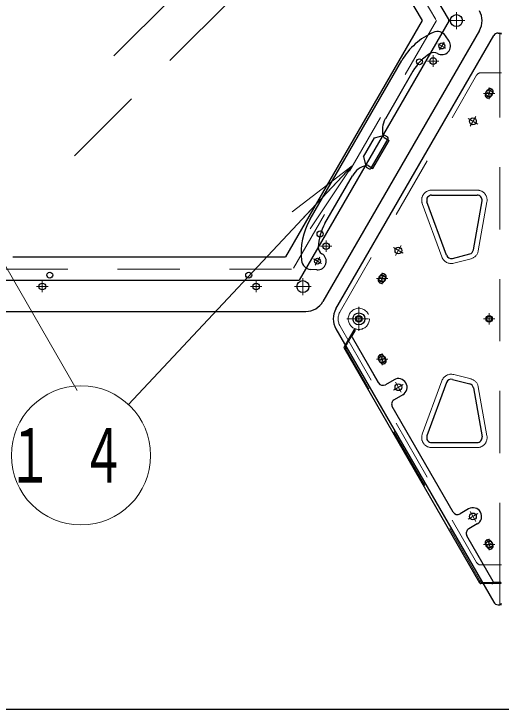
# Model space of a CAD drawing. Units: millimetres on the paper, scale 1:50. Extents: x -385 to 420, y 0 to 267.
# Drawn here: x -115.26 to -95.67, y 38.84 to 66.81 of the extents above; entities that cross this region are included whole.
import ezdxf

# ---------------------------------------------------------------- set-up
doc = ezdxf.new("R2010")
doc.units = ezdxf.units.MM
doc.linetypes.add('USER1', pattern=[4.5, 2.5, -2])
doc.linetypes.add('USER2', pattern=[6, 3, -1, 1, -1])
doc.layers.add('1_50', color=7, linetype='Continuous', lineweight=25)
doc.styles.add('ＭＳ ゴシック', font='')
doc.styles.get('ＭＳ ゴシック').set_extended_font_data('MS Gothic')

msp = doc.modelspace()

# ---------------------------------------------------------------- linework, layer by layer
at = {"layer": '1_50', "color": 4}
for p, q in [((-103.787, 76.978), (-97.759, 66.538)), ((-104.329, 76.038), (-98.844, 66.538)), ((-98.844, 66.538), (-104.329, 57.038)), ((-97.759, 66.538), (-103.787, 56.098)), ((-115.299, 57.038), (-104.329, 57.038)), ((-115.842, 56.098), (-103.787, 56.098))]:
    msp.add_line(p, q, dxfattribs=at)
at = {"layer": '1_50', "color": 4, "linetype": 'USER1', "lineweight": 13}
for p, q in [((-104.041, 76.538), (-98.267, 66.538)), ((-98.267, 66.538), (-104.041, 56.538)), ((-95.714, 66.038), (-95.714, 64.438)), ((-95.714, 66.038), (-95.65, 66.038)), ((-102.135, 54.838), (-96.651, 64.338)), ((-96.477, 64.438), (-95.65, 64.438)), ((-95.714, 44.638), (-95.714, 64.438)), ((-98.458, 59.717), (-96.628, 59.717)), ((-98.046, 57.028), (-98.834, 59.179)), ((-96.581, 57.276), (-96.234, 59.247)), ((-97.571, 56.778), (-96.875, 56.958)), ((-115.588, 56.538), (-104.041, 56.538)), ((-102.135, 54.238), (-96.651, 44.738)), ((-98.046, 52.048), (-98.834, 49.897)), ((-97.571, 52.298), (-96.875, 52.119)), ((-96.581, 51.801), (-96.234, 49.829)), ((-98.458, 49.36), (-96.628, 49.36)), ((-96.477, 44.638), (-95.65, 44.638)), ((-95.714, 44.638), (-95.714, 43.038))]:
    msp.add_line(p, q, dxfattribs=at)
at = {"layer": '1_50'}
for p, q in [((-111.235, 65.118), (-103.936, 72.416)), ((-108.981, 64.939), (-105.017, 68.903)), ((-112.825, 61.094), (-110.529, 63.391)), ((-153.13, 38.838), (-68.033, 38.838))]:
    msp.add_line(p, q, dxfattribs=at)
at = {"layer": '1_50', "linetype": 'USER2', "lineweight": 13}
for p, q in [((-97.459, 66.878), (-97.459, 66.198)), ((-97.119, 66.538), (-97.799, 66.538)), ((-103.636, 56.178), (-103.636, 55.498)), ((-103.296, 55.838), (-103.976, 55.838)), ((-101.385, 55.017), (-101.385, 54.06)), ((-101.863, 54.538), (-101.002, 54.538))]:
    msp.add_line(p, q, dxfattribs=at)
at = {"layer": '1_50', "color": 131}
for p, q in [((-96.535, 66.138), (-102.828, 55.238)), ((-95.785, 66.038), (-95.71, 66.038)), ((-102.309, 54.938), (-95.958, 65.938)), ((-98.458, 59.517), (-96.628, 59.517)), ((-97.859, 57.097), (-98.646, 59.248)), ((-96.778, 57.31), (-96.431, 59.282)), ((-97.621, 56.972), (-96.925, 57.151)), ((-116.107, 54.838), (-103.521, 54.838)), ((-102.309, 54.138), (-95.958, 43.138)), ((-97.621, 52.104), (-96.925, 51.925)), ((-97.859, 51.979), (-98.646, 49.828)), ((-96.778, 51.766), (-96.431, 49.794)), ((-98.458, 49.56), (-96.628, 49.56)), ((-95.785, 43.038), (-95.71, 43.038))]:
    msp.add_line(p, q, dxfattribs=at)
at = {"layer": '1_50', "color": 70}
for p, q in [((-97.759, 65.717), (-97.901, 65.923)), ((-103.345, 58.544), (-99.656, 64.933)), ((-99.211, 64.503), (-100.32, 62.582)), ((-96.29, 63.603), (-96.21, 63.741)), ((-96.082, 63.483), (-96.002, 63.621)), ((-100.362, 61.831), (-100.167, 61.719)), ((-100.873, 60.625), (-100.223, 61.751)), ((-100.817, 60.593), (-100.167, 61.719)), ((-101.012, 60.705), (-100.817, 60.593)), ((-102.75, 58.373), (-101.641, 60.294)), ((-103.075, 56.509), (-103.325, 56.529)), ((-100.51, 56.294), (-100.59, 56.155)), ((-100.302, 56.174), (-100.382, 56.035)), ((-100.51, 52.783), (-100.59, 52.921)), ((-100.302, 52.903), (-100.382, 53.041)), ((-96.082, 45.594), (-96.002, 45.455)), ((-96.29, 45.474), (-96.21, 45.335))]:
    msp.add_line(p, q, dxfattribs=at)
at = {"layer": '1_50', "color": 190, "linetype": 'USER2', "lineweight": 13}
for p, q in [((-98.204, 65.608), (-97.892, 65.428)), ((-98.138, 65.362), (-97.958, 65.674)), ((-103.204, 56.948), (-102.892, 56.768)), ((-102.958, 57.014), (-103.138, 56.702))]:
    msp.add_line(p, q, dxfattribs=at)
at = {"layer": '1_50', "color": 2, "linetype": 'USER2', "lineweight": 13}
for p, q in [((-98.628, 64.912), (-98.168, 64.912)), ((-98.398, 64.682), (-98.398, 65.142)), ((-96.146, 63.842), (-96.146, 63.382)), ((-95.916, 63.612), (-96.376, 63.612)), ((-96.911, 62.287), (-96.681, 62.685)), ((-96.597, 62.371), (-96.995, 62.601)), ((-102.698, 57.234), (-102.698, 57.694)), ((-102.928, 57.464), (-102.468, 57.464)), ((-99.597, 57.175), (-99.995, 57.405)), ((-99.911, 57.091), (-99.681, 57.489)), ((-100.446, 56.394), (-100.446, 55.934)), ((-114.114, 55.608), (-114.114, 56.068)), ((-105.514, 55.608), (-105.514, 56.068)), ((-100.216, 56.164), (-100.676, 56.164)), ((-113.884, 55.838), (-114.344, 55.838)), ((-105.284, 55.838), (-105.744, 55.838)), ((-101.385, 54.768), (-101.385, 54.308)), ((-96.146, 54.768), (-96.146, 54.308)), ((-101.155, 54.538), (-101.615, 54.538)), ((-95.916, 54.538), (-96.376, 54.538)), ((-100.216, 52.912), (-100.676, 52.912)), ((-100.446, 53.142), (-100.446, 52.682)), ((-99.995, 51.671), (-99.597, 51.901)), ((-99.597, 51.901), (-99.995, 51.671)), ((-99.911, 51.985), (-99.681, 51.587)), ((-99.911, 51.985), (-99.681, 51.587)), ((-96.911, 46.789), (-96.681, 46.391)), ((-96.911, 46.789), (-96.681, 46.391)), ((-96.995, 46.475), (-96.597, 46.705)), ((-96.597, 46.705), (-96.995, 46.475)), ((-96.146, 45.694), (-96.146, 45.234)), ((-95.916, 45.464), (-96.376, 45.464))]:
    msp.add_line(p, q, dxfattribs=at)
at = {"layer": '1_50', "color": 70, "linetype": 'USER2', "lineweight": 13}
for p, q in [((-96.256, 63.421), (-96.036, 63.803)), ((-96.016, 63.537), (-96.276, 63.687)), ((-100.316, 56.089), (-100.576, 56.239)), ((-100.336, 56.355), (-100.556, 55.973)), ((-100.316, 52.987), (-100.576, 52.837)), ((-100.336, 52.721), (-100.556, 53.103)), ((-96.256, 45.655), (-96.036, 45.273)), ((-96.016, 45.539), (-96.276, 45.389))]:
    msp.add_line(p, q, dxfattribs=at)
at = {"layer": '1_50', "color": 40}
for p, q in [((-101.201, 61.057), (-100.761, 61.819)), ((-100.761, 61.819), (-100.351, 61.929)), ((-100.351, 61.929), (-100.23, 61.859)), ((-100.888, 60.599), (-100.208, 61.777)), ((-101.201, 61.057), (-101.091, 60.647)), ((-101.091, 60.647), (-100.97, 60.577))]:
    msp.add_line(p, q, dxfattribs=at)
at = {"layer": '1_50', "lineweight": 13}
for p, q in [((-118.067, 60.962), (-112.715, 51.655)), ((-101.655, 60.696), (-110.646, 51.09)), ((-104.07, 58.848), (-101.655, 60.696)), ((-101.655, 60.696), (-103.705, 58.506)), ((-101.655, 60.696), (-103.34, 58.164))]:
    msp.add_line(p, q, dxfattribs=at)
at = {"layer": '1_50', "color": 131, "linetype": 'USER2', "lineweight": 13}
for p, q in [((-101.385, 54.683), (-101.385, 54.393)), ((-96.146, 54.683), (-96.146, 54.393)), ((-101.24, 54.538), (-101.53, 54.538)), ((-96.001, 54.538), (-96.291, 54.538))]:
    msp.add_line(p, q, dxfattribs=at)
at = {"layer": '1_50', "color": 190}
for p, q in [((-101.578, 54.104), (-101.979, 53.408)), ((-101.538, 54.081), (-101.685, 53.826)), ((-101.538, 54.081), (-101.578, 54.104)), ((-101.65, 53.798), (-100.591, 51.963)), ((-101.886, 53.418), (-101.918, 53.474)), ((-96.518, 43.908), (-101.979, 53.368)), ((-101.908, 53.336), (-101.948, 53.313)), ((-100.591, 51.963), (-101.041, 52.742)), ((-99.971, 52.089), (-100.317, 51.889)), ((-99.621, 51.483), (-99.967, 51.283)), ((-97.591, 46.766), (-100.041, 51.01)), ((-96.971, 46.893), (-97.317, 46.693)), ((-96.621, 46.287), (-96.967, 46.087)), ((-95.981, 43.978), (-97.041, 45.814)), ((-96.51, 43.986), (-96.549, 43.963)), ((-96.428, 43.964), (-96.395, 43.908)), ((-95.68, 43.934), (-95.974, 43.934)), ((-95.68, 43.934), (-95.68, 43.888)), ((-95.68, 43.888), (-96.483, 43.888))]:
    msp.add_line(p, q, dxfattribs=at)
at = {"layer": '1_50', "color": 190, "linetype": 'USER1', "lineweight": 13}
for p, q in [((-101.685, 53.826), (-101.938, 53.388)), ((-96.48, 43.934), (-101.938, 53.388)), ((-95.974, 43.934), (-96.48, 43.934))]:
    msp.add_line(p, q, dxfattribs=at)
at = {"layer": '1_50', "linetype": 'USER1', "lineweight": 13}
msp.add_line((-95.714, 43.038), (-95.65, 43.038), dxfattribs=at)
at = {"layer": '1_50', "color": 131}
for centre, radius in [((-97.459, 66.538), 0.24), ((-103.636, 55.838), 0.24), ((-101.385, 54.538), 0.24), ((-101.385, 54.538), 0.105), ((-96.146, 54.538), 0.105)]:
    msp.add_circle(centre, radius, dxfattribs=at)
at = {"layer": '1_50', "color": 190}
for centre in [(-98.048, 65.518), (-103.048, 56.858)]:
    msp.add_circle(centre, 0.12, dxfattribs=at)
at = {"layer": '1_50', "color": 4}
for centre in [(-98.946, 64.882), (-102.946, 57.954), (-113.814, 56.298), (-105.814, 56.298)]:
    msp.add_circle(centre, 0.12, dxfattribs=at)
at = {"layer": '1_50', "color": 2}
for centre in [(-98.398, 64.912), (-96.146, 63.612), (-96.796, 62.486), (-102.698, 57.464), (-99.796, 57.29), (-100.446, 56.164), (-114.114, 55.838), (-105.514, 55.838), (-101.385, 54.538), (-96.146, 54.538), (-100.446, 52.912), (-99.796, 51.786), (-99.796, 51.786), (-96.796, 46.59), (-96.796, 46.59), (-96.146, 45.464)]:
    msp.add_circle(centre, 0.135, dxfattribs=at)
at = {"layer": '1_50', "color": 4, "linetype": 'USER1', "lineweight": 13}
msp.add_circle((-101.385, 54.538), 0.427, dxfattribs=at)
at = {"layer": '1_50', "lineweight": 13}
msp.add_circle((-112.559, 49.045), 2.8, dxfattribs=at)
at = {"layer": '1_50', "color": 131}
for centre, radius, start, end in [((-97.228, 66.538), 0.8, 330, 30), ((-95.785, 65.838), 0.2, 90, 150), ((-95.71, 65.978), 0.06, 0, 90), ((-98.458, 59.317), 0.2, 90, 200.1055), ((-96.628, 59.317), 0.2, 350.0279, 90), ((-97.671, 57.166), 0.2, 200.1055, 284.4383), ((-96.975, 57.345), 0.2, 284.4383, 350.0279), ((-103.521, 55.638), 0.8, 270, 330), ((-101.616, 54.538), 0.8, 150, 210), ((-97.671, 51.911), 0.2, 75.5617, 159.8945), ((-96.975, 51.731), 0.2, 9.9721, 75.5617), ((-98.458, 49.76), 0.2, 159.8945, 270), ((-96.628, 49.76), 0.2, 270, 9.9721), ((-95.785, 43.238), 0.2, 210, 270), ((-95.71, 43.098), 0.06, 270, 0)]:
    msp.add_arc(centre, radius, start, end, dxfattribs=at)
at = {"layer": '1_50', "color": 70}
for centre, radius, start, end in [((-97.307, 63.576), 2.713, 113.5555, 150), ((-98.231, 65.696), 0.4, 34.5491, 113.5555), ((-98.048, 65.518), 0.35, 240, 34.5491), ((-97.479, 63.503), 2, 121.3056, 150), ((-98.368, 64.964), 0.29, 60, 121.3056), ((-96.106, 63.681), 0.12, 330, 150), ((-96.186, 63.543), 0.12, 150, 330), ((-99.541, 62.132), 0.9, 150, 195.5225), ((-100.312, 61.918), 0.1, 195.5225, 240), ((-100.862, 59.844), 0.9, 104.4775, 150), ((-101.062, 60.619), 0.1, 60, 104.4775), ((-100.995, 57.187), 2.713, 150, 186.4445), ((-101.018, 57.373), 2, 150, 178.6944), ((-102.728, 57.412), 0.29, 178.6944, 240), ((-103.048, 56.858), 0.35, 265.4509, 60), ((-103.293, 56.928), 0.4, 186.4445, 265.4509), ((-100.406, 56.234), 0.12, 330, 150), ((-100.486, 56.095), 0.12, 150, 330), ((-100.486, 52.981), 0.12, 30, 210), ((-100.406, 52.843), 0.12, 210, 30), ((-96.186, 45.534), 0.12, 30, 210), ((-96.106, 45.395), 0.12, 210, 30)]:
    msp.add_arc(centre, radius, start, end, dxfattribs=at)
at = {"layer": '1_50', "color": 4, "linetype": 'USER1', "lineweight": 13}
for centre, radius, start, end in [((-96.477, 64.238), 0.2, 90, 150), ((-98.458, 59.317), 0.4, 90, 200.1055), ((-96.628, 59.317), 0.4, 350.0279, 90), ((-96.975, 57.345), 0.4, 284.4383, 350.0279), ((-97.671, 57.166), 0.4, 200.1055, 284.4383), ((-101.616, 54.538), 0.6, 150, 210), ((-97.671, 51.911), 0.4, 75.5617, 159.8945), ((-96.975, 51.731), 0.4, 9.9721, 75.5617), ((-98.458, 49.76), 0.4, 159.8945, 270), ((-96.628, 49.76), 0.4, 270, 9.9721), ((-96.477, 44.838), 0.2, 210, 270)]:
    msp.add_arc(centre, radius, start, end, dxfattribs=at)
at = {"layer": '1_50', "color": 40}
for centre, start, end in [((-100.26, 61.807), 330, 60), ((-100.94, 60.629), 240, 330)]:
    msp.add_arc(centre, 0.06, start, end, dxfattribs=at)
at = {"layer": '1_50', "color": 190}
for centre, radius, start, end in [((-101.702, 53.768), 0.06, 30, 150), ((-101.884, 53.494), 0.04, 150, 210), ((-101.945, 53.388), 0.04, 150, 210), ((-101.938, 53.388), 0.06, 300, 30), ((-99.796, 51.786), 0.35, 300, 120), ((-100.417, 52.063), 0.2, 210, 300), ((-99.867, 51.11), 0.2, 120, 210), ((-97.417, 46.866), 0.2, 210, 300), ((-96.796, 46.59), 0.35, 300, 120), ((-96.867, 45.914), 0.2, 120, 210), ((-96.48, 43.934), 0.06, 30, 120), ((-96.033, 43.948), 0.06, 270, 30), ((-96.483, 43.928), 0.04, 210, 270), ((-96.361, 43.928), 0.04, 210, 270)]:
    msp.add_arc(centre, radius, start, end, dxfattribs=at)

# ---------------------------------------------------------------- texts
at = {"layer": '1_50', "insert": (-112.559, 49.045), "char_height": 2.199, "attachment_point": 5, "style": 'ＭＳ ゴシック'}
msp.add_mtext('\\T1.64;\\W0.6;１４', dxfattribs=at)

doc.saveas('drawing.dxf')
